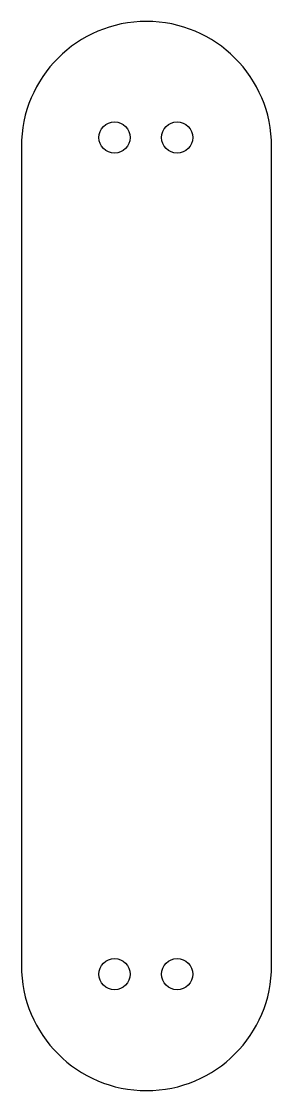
# Model space of a CAD drawing. Header units: millimetres. Extents: x -7 to 33, y 179 to 350.
import ezdxf

# ---------------------------------------------------------------- set-up
doc = ezdxf.new("R2010")
doc.units = ezdxf.units.MM

msp = doc.modelspace()

# ---------------------------------------------------------------- linework, layer by layer
at = {"color": 7, "linetype": 'Continuous', "lineweight": 25}
for p, q in [((-7.2, 329.89), (-7.2, 199.1)), ((32.8, 199.1), (32.8, 329.89))]:
    msp.add_line(p, q, dxfattribs=at)
for centre in [(7.69, 331.34), (17.69, 331.34), (7.69, 197.7), (17.69, 197.7)]:
    msp.add_circle(centre, 2.5, dxfattribs=at)
for centre, start, end in [((12.8, 329.89), 0, 180), ((12.8, 199.1), 180, 0)]:
    msp.add_arc(centre, 20, start, end, dxfattribs=at)

doc.saveas('drawing.dxf')
